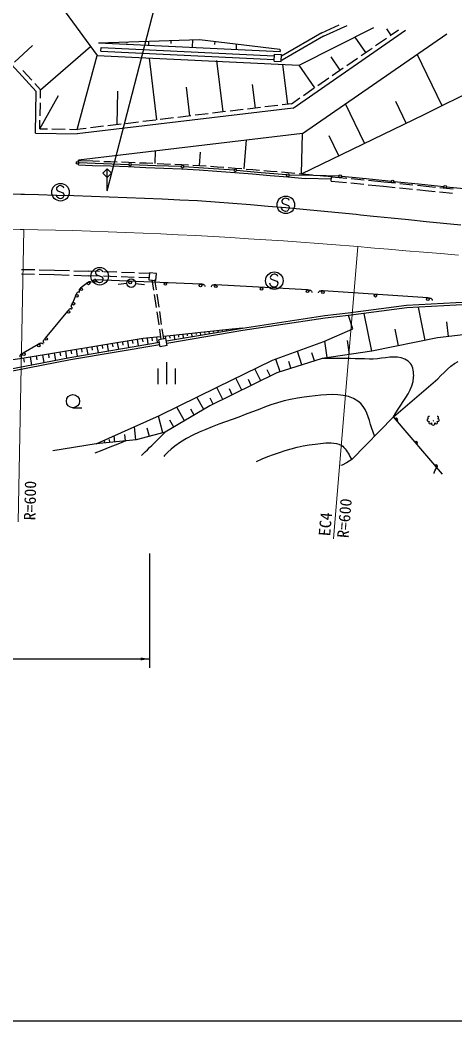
# Model space of a CAD drawing. Units: millimetres, scale not verified. Extents: x 40000 to 680000, y 20000 to 380000.
# Drawn here: x 313849 to 363390, y 205000 to 318960 of the extents above; entities that cross this region are included whole.
import ezdxf
from ezdxf.enums import TextEntityAlignment as Align

# ---------------------------------------------------------------- set-up
doc = ezdxf.new("R2010")
doc.units = ezdxf.units.MM
doc.header["$LTSCALE"] = 1000
doc.linetypes.add('CHAIN', pattern=[18.5, 12, -1.5, 3.5, -1.5])
for name, color, linetype, lineweight in [('M-BGD', 7, 'Continuous', 25), ('M-BMK', 2, 'CHAIN', 13), ('M-STR-HTXT', 7, 'Continuous', 13), ('M-STR-STRC', 7, 'Continuous', 25), ('M-TTL-BAND', 7, 'Continuous', 25)]:
    doc.layers.add(name, color=color, linetype=linetype, lineweight=lineweight)
doc.styles.add('ＭＳ ゴシック', font='')
doc.styles.get('ＭＳ ゴシック').set_extended_font_data('MS Gothic')

# ---------------------------------------------------------------- blocks, each defined once
blk = doc.blocks.new('filled_arrow')
at = {"color": 0, "linetype": 'Continuous', "lineweight": -2}
blk.add_solid([(7.5, 1.25), (0, 0), (7.5, -1.25)], dxfattribs=at)

msp = doc.modelspace()

# ---------------------------------------------------------------- linework, layer by layer
at = {"layer": 'M-BGD'}
for p, q in [((307068, 320202), (315689, 310818)), ((318991, 319895), (322632, 314920)), ((345643, 313811), (354145, 318091)), ((348224, 317507), (350204, 318420)), ((348426, 317116), (351094, 318346)), ((356099, 317266), (355614, 317969)), ((348224, 317507), (343614, 314852)), ((348426, 317116), (343719, 314405)), ((344941, 308941), (357738, 317791)), ((346036, 306051), (362444, 317399)), ((353217, 315273), (352010, 317017)), ((354351, 316057), (355585, 316911)), ((355996, 317195), (356953, 317857)), ((315278, 316071), (313203, 314164)), ((316193, 311008), (321886, 315939)), ((322805, 316354), (334296, 316755)), ((322805, 316354), (343487, 315357)), ((323058, 315400), (323079, 315840)), ((323079, 315840), (342814, 314889)), ((326020, 316466), (326014, 316333)), ((328505, 316079), (328527, 316554)), ((331035, 316641), (331018, 316300)), ((333499, 315838), (333542, 316729)), ((334296, 316755), (343439, 315644)), ((336036, 316544), (336017, 316160)), ((338493, 315598), (338524, 316241)), ((352706, 314920), (353940, 315773)), ((320348, 306499), (322632, 314920)), ((322632, 314920), (345643, 313811)), ((323058, 315400), (342793, 314449)), ((329444, 307588), (328601, 314633)), ((342785, 314270), (342823, 315069)), ((342823, 315069), (343622, 315030)), ((343439, 315644), (343487, 315357)), ((343584, 314231), (343622, 315030)), ((350313, 313265), (349283, 314754)), ((351061, 313782), (352295, 314635)), ((361926, 309195), (359088, 315078)), ((336972, 308490), (336269, 314362)), ((342785, 314270), (343584, 314231)), ((343592, 314411), (343719, 314405)), ((344343, 309373), (343800, 313901)), ((347410, 311257), (345643, 313811)), ((349416, 312644), (350650, 313498)), ((314177, 313203), (315192, 312098)), ((347771, 311507), (349005, 312360)), ((359871, 308203), (368848, 312643)), ((315530, 311730), (316193, 311008)), ((333208, 308039), (332816, 311314)), ((340657, 308932), (340338, 311600)), ((346126, 310369), (347360, 311222)), ((315596, 306092), (315689, 310818)), ((316106, 306583), (318249, 310372)), ((316174, 310045), (316193, 311008)), ((324896, 307044), (324977, 310878)), ((344758, 309423), (345715, 310085)), ((316135, 308046), (316164, 309545)), ((344941, 308941), (320373, 305998)), ((341241, 309002), (339752, 308823)), ((343227, 309239), (341738, 309061)), ((344758, 309423), (343723, 309299)), ((353072, 304923), (350903, 309418)), ((357822, 307215), (356634, 309678)), ((331312, 307812), (329823, 307634)), ((333298, 308050), (331809, 307872)), ((335284, 308288), (333794, 308109)), ((337269, 308526), (335780, 308347)), ((339255, 308764), (337766, 308585)), ((345896, 301462), (359871, 308203)), ((316106, 306583), (316125, 307546)), ((316106, 306583), (316977, 306565)), ((317477, 306555), (318977, 306526)), ((321383, 306623), (320348, 306499)), ((323369, 306861), (321879, 306682)), ((325355, 307098), (323865, 306920)), ((327340, 307336), (325851, 307158)), ((329326, 307574), (327837, 307396)), ((315596, 306092), (320373, 305998)), ((319477, 306516), (320348, 306499)), ((346036, 306051), (320523, 302995)), ((345896, 301462), (346036, 306051)), ((350154, 303516), (349062, 305781)), ((339373, 302015), (339636, 305327)), ((329226, 302642), (329289, 304058)), ((334304, 302397), (334398, 303918)), ((320513, 302464), (320523, 302995)), ((320522, 302964), (322136, 302914)), ((323345, 302597), (320558, 302701)), ((322136, 302914), (322899, 302888)), ((326233, 302489), (323345, 302597)), ((323398, 302871), (324161, 302845)), ((324161, 302845), (324924, 302817)), ((325424, 302798), (326187, 302769)), ((326187, 302769), (326949, 302738)), ((329319, 302374), (326532, 302478)), ((327449, 302718), (328212, 302687)), ((328212, 302687), (328974, 302653)), ((332205, 302266), (329319, 302374)), ((329474, 302631), (330236, 302598)), ((330236, 302598), (330999, 302561)), ((331498, 302538), (332261, 302502)), ((332261, 302502), (333025, 302463)), ((335313, 302054), (332505, 302250)), ((333525, 302437), (334289, 302399)), ((334289, 302399), (335053, 302343)), ((338221, 301850), (335313, 302054)), ((335552, 302307), (336316, 302251)), ((336316, 302251), (337077, 302193)), ((337575, 302155), (338336, 302097)), ((338336, 302097), (339097, 302037)), ((339596, 301997), (340357, 301937)), ((341307, 301577), (338521, 301826)), ((340357, 301937), (341118, 301874)), ((344193, 301318), (341307, 301577)), ((341616, 301833), (342377, 301770)), ((342377, 301770), (343137, 301704)), ((343635, 301661), (344395, 301596)), ((344395, 301596), (345156, 301528)), ((347282, 301242), (344493, 301302)), ((345654, 301483), (346414, 301415)), ((349285, 300859), (346368, 300917)), ((346414, 301415), (347174, 301345)), ((350172, 301180), (347282, 301242)), ((347671, 301299), (348431, 301228)), ((348431, 301228), (349430, 301132)), ((349274, 300624), (349323, 301122)), ((349323, 301122), (351063, 300952)), ((353257, 300877), (350471, 301162)), ((351561, 300903), (353054, 300758)), ((356142, 300583), (353257, 300877)), ((349274, 300624), (351015, 300454)), ((351512, 300406), (353005, 300260)), ((353503, 300211), (355243, 300041)), ((353551, 300709), (355291, 300539)), ((355241, 300042), (356567, 299907)), ((355291, 300539), (356617, 300405)), ((359227, 300268), (356441, 300552)), ((357064, 299857), (358557, 299706)), ((357115, 300354), (358607, 300203)), ((359104, 300153), (360430, 300019)), ((362112, 299973), (359227, 300268)), ((360430, 300019), (361177, 299942)), ((361674, 299891), (363166, 299739)), ((365196, 299658), (362410, 299943)), ((359054, 299655), (360380, 299521)), ((360380, 299521), (361126, 299445)), ((361623, 299394), (363116, 299241)), ((314210, 290617), (314210, 290617)), ((314013, 290051), (315513, 290019)), ((314025, 290571), (315525, 290539)), ((316013, 290008), (317746, 289971)), ((316025, 290528), (317760, 290491)), ((317746, 289971), (319464, 289917)), ((317760, 290491), (319479, 290437)), ((319964, 289901), (321681, 289848)), ((319979, 290421), (321698, 290367)), ((322866, 289804), (321678, 289848)), ((322891, 290323), (321698, 290367)), ((324865, 289730), (323366, 289785)), ((324890, 290249), (323391, 290305)), ((326863, 289656), (325364, 289711)), ((326889, 290175), (325390, 290231)), ((328551, 289594), (327363, 289638)), ((328582, 290113), (327388, 290157)), ((328585, 290165), (328537, 289363)), ((329376, 290117), (328585, 290165)), ((329327, 289315), (329376, 290117)), ((320636, 288309), (320677, 288369)), ((320677, 288369), (320739, 288420)), ((321560, 289095), (320739, 288420)), ((321560, 289095), (321622, 289146)), ((321622, 289146), (321667, 289170)), ((321667, 289170), (321732, 289185)), ((321732, 289185), (321782, 289187)), ((321782, 289187), (321830, 289175)), ((321830, 289175), (321892, 289148)), ((321892, 289148), (321931, 289116)), ((321931, 289116), (321950, 289093)), ((322101, 289161), (322103, 289201)), ((322103, 289201), (322125, 289260)), ((322125, 289260), (322157, 289309)), ((322157, 289309), (322209, 289356)), ((322209, 289356), (322261, 289384)), ((322261, 289384), (322331, 289401)), ((322331, 289401), (322411, 289398)), ((334410, 288884), (322411, 289398)), ((326019, 288950), (325024, 288852)), ((327014, 288953), (328010, 288861)), ((328537, 289363), (329327, 289315)), ((329080, 288217), (328902, 289383)), ((329380, 288235), (329208, 289370)), ((334610, 288875), (334410, 288884)), ((334610, 288875), (334690, 288872)), ((334690, 288872), (334740, 288860)), ((334740, 288860), (334798, 288827)), ((334798, 288827), (334837, 288795)), ((334837, 288795), (334865, 288754)), ((334865, 288754), (334893, 288693)), ((334893, 288693), (334900, 288643)), ((334900, 288643), (334899, 288613)), ((335638, 288574), (335640, 288613)), ((335640, 288613), (335663, 288672)), ((335663, 288672), (335696, 288721)), ((335696, 288721), (335748, 288768)), ((335748, 288768), (335800, 288795)), ((335800, 288795), (335871, 288811)), ((335871, 288811), (335951, 288807)), ((336151, 288796), (335951, 288807)), ((346593, 288225), (336151, 288796)), ((320199, 287618), (319810, 286723)), ((320279, 287801), (320199, 287618)), ((320279, 287801), (320311, 287874)), ((320311, 287874), (320340, 287916)), ((320340, 287916), (320392, 287959)), ((320392, 287959), (320435, 287984)), ((320435, 287984), (320484, 287995)), ((320484, 287995), (320551, 287999)), ((320551, 287999), (320601, 287988)), ((320601, 287988), (320628, 287976)), ((320609, 288184), (320616, 288254)), ((320618, 288126), (320609, 288184)), ((320616, 288254), (320636, 288309)), ((320641, 288067), (320618, 288126)), ((320666, 288036), (320641, 288067)), ((329380, 286240), (329155, 287723)), ((329680, 286258), (329455, 287741)), ((346793, 288215), (346593, 288225)), ((346793, 288215), (346873, 288210)), ((346873, 288210), (346922, 288197)), ((346922, 288197), (346980, 288164)), ((346980, 288164), (347019, 288132)), ((347019, 288132), (347047, 288091)), ((347047, 288091), (347073, 288029)), ((347073, 288029), (347081, 287979)), ((347081, 287979), (347079, 287949)), ((347847, 287903), (347850, 287943)), ((347850, 287943), (347874, 288001)), ((347874, 288001), (347907, 288049)), ((347907, 288049), (347960, 288096)), ((347960, 288096), (348012, 288123)), ((348012, 288123), (348083, 288138)), ((348083, 288138), (348163, 288133)), ((348363, 288119), (348163, 288133)), ((360306, 287324), (348363, 288119)), ((360505, 287311), (360306, 287324)), ((360505, 287311), (360585, 287306)), ((360585, 287306), (360634, 287292)), ((360634, 287292), (360692, 287258)), ((360692, 287258), (360730, 287226)), ((360730, 287226), (360757, 287184)), ((360757, 287184), (360783, 287122)), ((319451, 286036), (319490, 286068)), ((319490, 286068), (319551, 286095)), ((319551, 286095), (319600, 286107)), ((319600, 286107), (319650, 286105)), ((319650, 286105), (319715, 286089)), ((319688, 286394), (319698, 286466)), ((319696, 286336), (319688, 286394)), ((319722, 286271), (319696, 286336)), ((319698, 286466), (319730, 286540)), ((319715, 286089), (319760, 286065)), ((319756, 286223), (319722, 286271)), ((319810, 286723), (319730, 286540)), ((319803, 286181), (319756, 286223)), ((319760, 286065), (319783, 286046)), ((319839, 286165), (319803, 286181)), ((351218, 285615), (357881, 286508)), ((357881, 286508), (364907, 286877)), ((359993, 282483), (359228, 286279)), ((360783, 287122), (360790, 287072)), ((360790, 287072), (360788, 287042)), ((319272, 285820), (316725, 282741)), ((319400, 285974), (319272, 285820)), ((319400, 285974), (319451, 286036)), ((329680, 284262), (329455, 285745)), ((329980, 284281), (329755, 285764)), ((339184, 283892), (348574, 285329)), ((348574, 285329), (351218, 285615)), ((353921, 281261), (353055, 285559)), ((329932, 282601), (329755, 283768)), ((330228, 282652), (330055, 283786)), ((330514, 282418), (339182, 283891)), ((339182, 283891), (337646, 283727)), ((356957, 281872), (356575, 283770)), ((362645, 282916), (362444, 284585)), ((316725, 282741), (316597, 282586)), ((327762, 282665), (327819, 282316)), ((328324, 282732), (328396, 282059)), ((328863, 282789), (328899, 282453)), ((329401, 282847), (329466, 282240)), ((330467, 282692), (329678, 282558)), ((337646, 283727), (330243, 282937)), ((330396, 282953), (330424, 282685)), ((330601, 281904), (330467, 282692)), ((330893, 283006), (330922, 282734)), ((331390, 283059), (331442, 282576)), ((331887, 283112), (331913, 282871)), ((332384, 283165), (332429, 282744)), ((332881, 283218), (332904, 283008)), ((333379, 283272), (333417, 282912)), ((333876, 283325), (333895, 283145)), ((334373, 283378), (334405, 283080)), ((334870, 283431), (334886, 283282)), ((335367, 283484), (335393, 283247)), ((335864, 283537), (335877, 283419)), ((336362, 283590), (336380, 283415)), ((336859, 283643), (336868, 283556)), ((337356, 283696), (337368, 283583)), ((337853, 283749), (337859, 283693)), ((315905, 282032), (314200, 281049)), ((316079, 282132), (315905, 282032)), ((316079, 282132), (316148, 282172)), ((316148, 282172), (316196, 282188)), ((316196, 282188), (316263, 282192)), ((316263, 282192), (316313, 282186)), ((316313, 282186), (316359, 282166)), ((316359, 282166), (316415, 282129)), ((316415, 282129), (316449, 282091)), ((316449, 282091), (316463, 282065)), ((316508, 282400), (316517, 282458)), ((316515, 282330), (316508, 282400)), ((316534, 282275), (316515, 282330)), ((316517, 282458), (316546, 282525)), ((316568, 282221), (316534, 282275)), ((316546, 282525), (316597, 282586)), ((316599, 282196), (316568, 282221)), ((320839, 281536), (320900, 281163)), ((321434, 281633), (321555, 280896)), ((322024, 281729), (322084, 281361)), ((322613, 281825), (322732, 281096)), ((323196, 281920), (323255, 281556)), ((323779, 282015), (323896, 281294)), ((324355, 282109), (324414, 281749)), ((324932, 282203), (325049, 281490)), ((325503, 282297), (325561, 281940)), ((326074, 282390), (326189, 281684)), ((326639, 282482), (326696, 282129)), ((327203, 282574), (327317, 281875)), ((329812, 281770), (329678, 282558)), ((330601, 281904), (329812, 281770)), ((348846, 280524), (348574, 282395)), ((351383, 280893), (351153, 282478)), ((313859, 280679), (313860, 280738)), ((313872, 280617), (313859, 280679)), ((313860, 280738), (313879, 280806)), ((313892, 280583), (313872, 280617)), ((313879, 280806), (313907, 280857)), ((313907, 280857), (313958, 280909)), ((313958, 280909), (314027, 280949)), ((314200, 281049), (314027, 280949)), ((314259, 280462), (314335, 279996)), ((315005, 280584), (315148, 279706)), ((315707, 280698), (315779, 280259)), ((316410, 280813), (316546, 279976)), ((317079, 280922), (317148, 280504)), ((317749, 281031), (317879, 280233)), ((318387, 281135), (318453, 280736)), ((319026, 281240), (319150, 280479)), ((319635, 281339), (319697, 280958)), ((320244, 281438), (320365, 280694)), ((343462, 278919), (343004, 280366)), ((345941, 279704), (345451, 281253)), ((347383, 280160), (347098, 281061)), ((329566, 277520), (329566, 279270)), ((330566, 277520), (330566, 280020)), ((331566, 277520), (331566, 279270)), ((341263, 277899), (340599, 279242)), ((344702, 279311), (344457, 280086)), ((339113, 276836), (338444, 278190)), ((342351, 278437), (342015, 279117)), ((356404, 273774), (361425, 278111)), ((336948, 275765), (336273, 277129)), ((338030, 276300), (337696, 276977)), ((340188, 277367), (339856, 278039)), ((334794, 274635), (333985, 276005)), ((335857, 275226), (335519, 275908)), ((319881, 274817), (320881, 274817)), ((332601, 273341), (331693, 274880)), ((333697, 273988), (333293, 274673)), ((330111, 271955), (329609, 273863)), ((327058, 271153), (326906, 272655)), ((328584, 271553), (328333, 272507)), ((331369, 272614), (330915, 273384)), ((324654, 270911), (324583, 271618)), ((325856, 271032), (325780, 271783)), ((322518, 270696), (317580, 269902)), ((323025, 270747), (323009, 270913)), ((323523, 270797), (323489, 271129)), ((324088, 270854), (324053, 271207))]:
    msp.add_line(p, q, dxfattribs=at)
for points in [[(320513, 302464), (322120, 302414), (324143, 302345), (326167, 302270), (328190, 302187), (330213, 302098), (332236, 302002), (334258, 301899), (336278, 301753), (338298, 301599), (340316, 301439), (342334, 301272), (344352, 301098), (346368, 300917)], [(311959, 299163), (313958, 299123), (314378, 299115), (314378, 299115), (315969, 299082), (317981, 299033), (319994, 298978), (322006, 298916), (324018, 298848), (326030, 298772), (328042, 298690), (330053, 298602), (332064, 298506), (334075, 298404), (336083, 298258), (338091, 298105), (340098, 297945), (342105, 297779), (344110, 297606), (346115, 297427), (348119, 297240), (350123, 297047), (352126, 296848), (352623, 296797), (354119, 296644), (354537, 296601), (356109, 296440), (358098, 296237), (360088, 296033), (362078, 295830), (364068, 295626)], [(367481, 286649), (364919, 286577), (357909, 286209), (351254, 285318), (348613, 285032), (339230, 283595), (330564, 282123)], [(380026, 283793), (379243, 284091), (370117, 283819), (361386, 282764), (353919, 281260), (348272, 280441), (343087, 278800), (335481, 275040), (330364, 272021), (327067, 271154), (322518, 270696), (329743, 273922), (336299, 277142), (342593, 280217), (348462, 282345), (351748, 283801), (351254, 285318)], [(329829, 282892), (327879, 282684), (314108, 280437), (300968, 278534)], [(301133, 277201), (308243, 278372), (319540, 280554), (329725, 282284)], [(329775, 281989), (319594, 280259), (308296, 278077), (301179, 276905)], [(356404, 273774), (356649, 274221), (356922, 274661), (357210, 275096), (357501, 275530), (357785, 275967), (358050, 276409), (358284, 276859), (358474, 277321), (358611, 277798), (358681, 278293), (358688, 278491), (358681, 278695), (358661, 278902), (358625, 279107), (358573, 279309), (358505, 279502), (358418, 279685), (358313, 279853), (358189, 280003), (358044, 280132), (357674, 280351), (357275, 280490), (356851, 280561), (356407, 280579), (355950, 280558), (355484, 280512), (355014, 280455), (354546, 280401), (354085, 280364), (353636, 280359), (353099, 280375), (352563, 280388), (352027, 280398), (351491, 280406), (350954, 280412), (350418, 280417), (349881, 280423), (349345, 280428), (348808, 280434), (348272, 280441)], [(361425, 278111), (361796, 278470), (362159, 278840), (362525, 279206), (362907, 279548), (363316, 279849), (363761, 280093)], [(354232, 271635), (354058, 272042), (353909, 272470), (353773, 272909), (353641, 273352), (353502, 273789), (353346, 274210), (353162, 274609), (352941, 274974), (352671, 275299), (352343, 275573), (351814, 275873), (351249, 276087), (350655, 276226), (350037, 276301), (349402, 276323), (348757, 276303), (348108, 276253), (347462, 276184), (346824, 276107), (346202, 276033), (345434, 275924), (344674, 275774), (343920, 275587), (343173, 275371), (342431, 275130), (341693, 274871), (340959, 274598), (340228, 274317), (339500, 274035), (338772, 273757), (338020, 273479), (337262, 273207), (336502, 272933), (335744, 272653), (334994, 272359), (334254, 272044), (333530, 271703), (332826, 271329), (332146, 270915), (331495, 270456), (331079, 270116), (330685, 269752), (330311, 269366), (330213, 269255)], [(361978, 267264), (356404, 273774), (351652, 268923), (351018, 268531), (350538, 268272), (350381, 268223)], [(356801, 273310), (356862, 273430), (356820, 273557), (356701, 273618), (356574, 273576)], [(356744, 273377), (356775, 273436), (356754, 273500), (356694, 273530), (356631, 273510)], [(360381, 273565), (360287, 273538), (360226, 273460), (360223, 273362), (360279, 273281), (360372, 273248), (360466, 273276)], [(360474, 273817), (360371, 273813), (360301, 273738), (360306, 273635), (360381, 273565)], [(361439, 273562), (361505, 273613), (361528, 273693), (361500, 273771), (361431, 273818), (361348, 273815)], [(361352, 273274), (361446, 273245), (361539, 273277), (361596, 273358), (361593, 273456), (361533, 273534), (361439, 273562)], [(360466, 273276), (360407, 273198), (360405, 273100), (360462, 273019), (360555, 272988), (360649, 273017), (360707, 273097)], [(360707, 273097), (360706, 272965), (360783, 272858), (360908, 272816), (361034, 272857), (361111, 272964), (361111, 273095)], [(361111, 273095), (361168, 273016), (361262, 272986), (361355, 273017), (361412, 273097), (361411, 273195), (361353, 273274)], [(327679, 269385), (327846, 269546), (328102, 269789), (328356, 270034), (328609, 270281), (328861, 270528), (329111, 270777), (329362, 271026), (329612, 271275), (329862, 271524), (330112, 271773), (330364, 272021)], [(325909, 271034), (324988, 270684), (324070, 270325), (323153, 269961), (322381, 269656)], [(340791, 268714), (341430, 268991), (342078, 269255), (342732, 269504), (343393, 269736), (344060, 269949), (344733, 270142), (345410, 270314), (346092, 270462), (346779, 270586), (347468, 270683), (347766, 270720), (348069, 270757), (348375, 270791), (348682, 270817), (348988, 270829), (349291, 270824), (349589, 270797), (349879, 270744), (350160, 270661), (350428, 270541), (350597, 270434), (350746, 270304), (350879, 270155), (351000, 269991), (351111, 269816), (351217, 269635), (351321, 269451), (351425, 269268), (351535, 269091), (351652, 268923)], [(359078, 270652), (359138, 270771), (359097, 270898), (358977, 270959), (358850, 270917)], [(359021, 270718), (359051, 270778), (359030, 270841), (358971, 270872), (358907, 270851)], [(361019, 267344), (361030, 267408), (361110, 267624), (361206, 267842), (361297, 268059)], [(361354, 267993), (361414, 268112), (361373, 268239), (361254, 268300), (361126, 268259)], [(361297, 268059), (361327, 268119), (361306, 268183), (361247, 268213), (361183, 268192)]]:
    msp.add_lwpolyline(points, dxfattribs=at)
msp.add_lwpolyline([(360930, 273331), (360926, 273343), (360916, 273351), (360903, 273351), (360892, 273344), (360888, 273331), (360892, 273319), (360902, 273311), (360916, 273311), (360926, 273318)], close=True, dxfattribs=at)
for centre, radius in [((320408, 302706), 150), ((326382, 302484), 150), ((332355, 302261), 150), ((338371, 301840), 150), ((344343, 301305), 150), ((350322, 301177), 150), ((356292, 300567), 150), ((362261, 299958), 150), ((326516, 288999), 500), ((320834, 288304), 150), ((321655, 288979), 150), ((322405, 289248), 150), ((326404, 289077), 150), ((330404, 288905), 150), ((334404, 288734), 150), ((336142, 288646), 150), ((341364, 288361), 150), ((320337, 287558), 150), ((346585, 288076), 150), ((348353, 287970), 150), ((354324, 287572), 150), ((360296, 287175), 150), ((319947, 286663), 150), ((319388, 285725), 150), ((316840, 282645), 150), ((315980, 281902), 150), ((314275, 280919), 150), ((319881, 275567), 750)]:
    msp.add_circle(centre, radius, dxfattribs=at)
at = {"layer": 'M-BMK'}
for points in [[(311879, 295163), (313879, 295124), (314299, 295116)], [(314299, 295116), (314299, 295116), (315879, 295083), (317878, 295035), (319878, 294980), (321877, 294918), (323876, 294850), (325874, 294775), (327873, 294694), (329871, 294606), (331868, 294511), (333866, 294410), (335863, 294302), (337859, 294187), (339856, 294066), (341852, 293938), (343847, 293803), (345842, 293662), (347837, 293514), (349831, 293359), (351824, 293198), (352320, 293157), (353817, 293032), (354236, 292997), (355810, 292865), (357803, 292699), (359797, 292533), (361790, 292367), (363783, 292200)]]:
    msp.add_lwpolyline(points, dxfattribs=at)
at = {"layer": 'M-STR-HTXT'}
for p, q in [((314299, 295116), (313641, 261846)), ((352320, 293157), (349545, 259899))]:
    msp.add_line(p, q, dxfattribs=at)
at = {"layer": 'M-STR-STRC'}
for p, q in [((323787, 299517), (329731, 322588)), ((323787, 302017), (323292, 301522)), ((323787, 299517), (323787, 302017)), ((324282, 301522), (323787, 302017)), ((323292, 301522), (323787, 301027)), ((323787, 301027), (324282, 301522)), ((318009, 299843), (317992, 299729)), ((317992, 299729), (318077, 299547)), ((318138, 299981), (318009, 299843)), ((318269, 300073), (318138, 299981)), ((318435, 300106), (318269, 300073)), ((318551, 300090), (318435, 300106)), ((318695, 300016), (318551, 300090)), ((318805, 299941), (318695, 300016)), ((318838, 299830), (318805, 299941)), ((317991, 298955), (317953, 299065)), ((318075, 298777), (317991, 298955)), ((318178, 298703), (318075, 298777)), ((318077, 299547), (318228, 299473)), ((318324, 298627), (318178, 298703)), ((318228, 299473), (318759, 299282)), ((318444, 298610), (318324, 298627)), ((318611, 298638), (318444, 298610)), ((318737, 298733), (318611, 298638)), ((318808, 298882), (318737, 298733)), ((318759, 299282), (318839, 299109)), ((318839, 299109), (318808, 298882)), ((343927, 298642), (343795, 298550)), ((344093, 298675), (343927, 298642)), ((344209, 298658), (344093, 298675)), ((344353, 298585), (344209, 298658)), ((344462, 298510), (344353, 298585)), ((343649, 297523), (343611, 297633)), ((343732, 297345), (343649, 297523)), ((343666, 298411), (343650, 298298)), ((343650, 298298), (343735, 298115)), ((343795, 298550), (343666, 298411)), ((343735, 298115), (343885, 298041)), ((343885, 298041), (344417, 297851)), ((344466, 297450), (344394, 297302)), ((344417, 297851), (344496, 297678)), ((344496, 298398), (344462, 298510)), ((344496, 297678), (344466, 297450)), ((343835, 297271), (343732, 297345)), ((343981, 297195), (343835, 297271)), ((344101, 297178), (343981, 297195)), ((344269, 297206), (344101, 297178)), ((344394, 297302), (344269, 297206)), ((322448, 289390), (322409, 289500)), ((322465, 290278), (322449, 290165)), ((322449, 290165), (322534, 289982)), ((322594, 290416), (322465, 290278)), ((322534, 289982), (322684, 289908)), ((322726, 290509), (322594, 290416)), ((322684, 289908), (323216, 289717)), ((322892, 290541), (322726, 290509)), ((323008, 290525), (322892, 290541)), ((323152, 290452), (323008, 290525)), ((323261, 290377), (323152, 290452)), ((323216, 289717), (323295, 289544)), ((323295, 290265), (323261, 290377)), ((323295, 289544), (323265, 289317)), ((342364, 289772), (342348, 289658)), ((342348, 289658), (342433, 289475)), ((342493, 289910), (342364, 289772)), ((342433, 289475), (342583, 289401)), ((342625, 290002), (342493, 289910)), ((342791, 290035), (342625, 290002)), ((342907, 290018), (342791, 290035)), ((343050, 289945), (342907, 290018)), ((343160, 289870), (343050, 289945)), ((343194, 289758), (343160, 289870)), ((322531, 289212), (322448, 289390)), ((322634, 289138), (322531, 289212)), ((322780, 289062), (322634, 289138)), ((322900, 289045), (322780, 289062)), ((323068, 289073), (322900, 289045)), ((323193, 289168), (323068, 289073)), ((323265, 289317), (323193, 289168)), ((342347, 288883), (342308, 288993)), ((342430, 288705), (342347, 288883)), ((342533, 288631), (342430, 288705)), ((342679, 288556), (342533, 288631)), ((342583, 289401), (343115, 289211)), ((342799, 288538), (342679, 288556)), ((342967, 288566), (342799, 288538)), ((343092, 288662), (342967, 288566)), ((343164, 288811), (343092, 288662)), ((343115, 289211), (343194, 289038)), ((343194, 289038), (343164, 288811)), ((328582, 258233), (328582, 245216)), ((197537, 246216), (328582, 246216))]:
    msp.add_line(p, q, dxfattribs=at)
for centre in [(318464, 299355), (344122, 297923), (322921, 289790), (342820, 289283)]:
    msp.add_circle(centre, 1000, dxfattribs=at)
at = {"layer": 'M-TTL-BAND'}
msp.add_line((40000, 205000), (579000, 205000), dxfattribs=at)

# ---------------------------------------------------------------- block references
at = {"layer": 'M-STR-STRC', "xscale": 133, "yscale": 133, "rotation": 180}
msp.add_blockref('filled_arrow', (328582, 246216), dxfattribs=at)

# ---------------------------------------------------------------- texts
at = {"layer": 'M-STR-HTXT', "style": 'ＭＳ ゴシック'}
for s, rotation, p in [('R=600', 88.868, (316003, 261987)), ('R=600', 85.232, (351666, 259919)), ('EC4', 85.232, (349565, 260128))]:
    msp.add_text(s, height=1320, rotation=rotation, dxfattribs=at).set_placement(p, align=Align.BOTTOM_LEFT)

doc.saveas('drawing.dxf')
